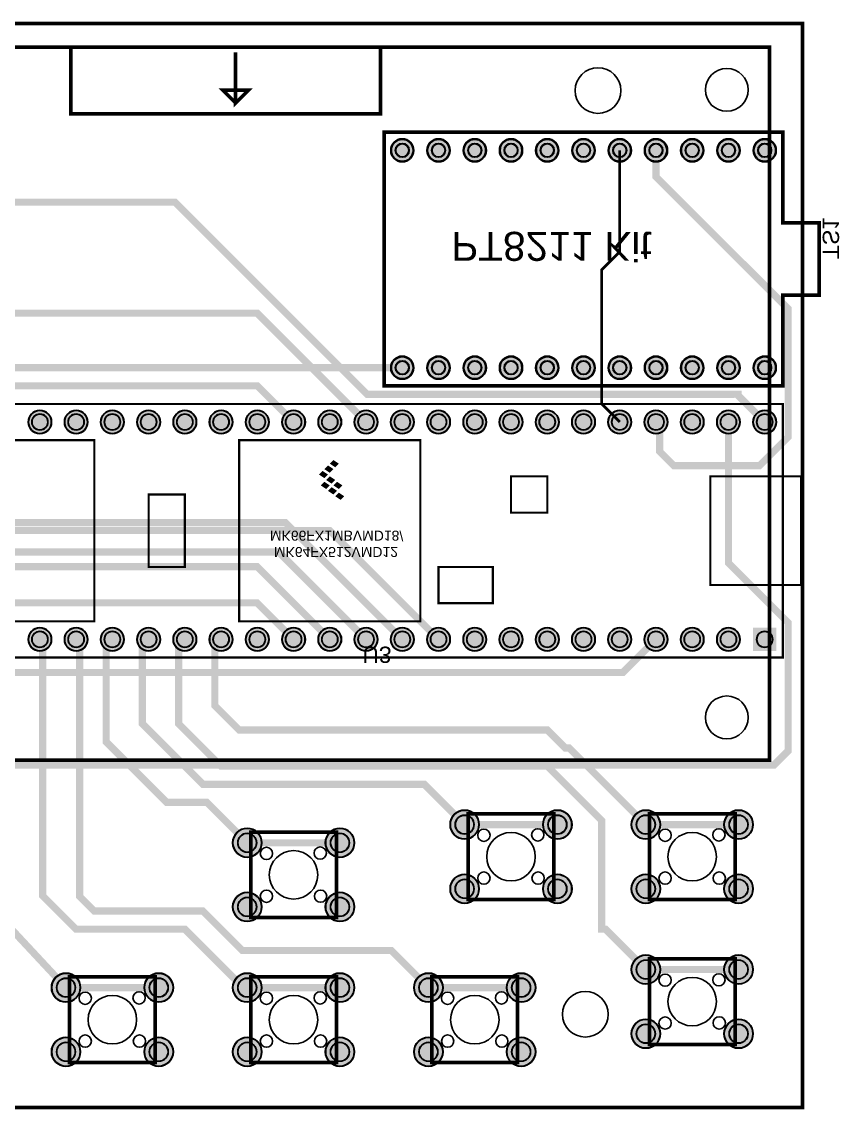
# Model space of a CAD drawing. Header units: millimetres. Extents: x -0.1 to 91.6, y -76.1 to 0.1.
# Drawn here: x 34.3 to 91.6, y -76.1 to 0.1 of the extents above; entities that cross this region are included whole.
import ezdxf

# ---------------------------------------------------------------- set-up
doc = ezdxf.new("R2010")
doc.units = ezdxf.units.MM
for name, color, linetype, true_color in [('BoardOutLine', 7, 'Continuous', 0xff00ff), ('BottomLayer', 7, 'Continuous', 0x0000ff), ('BottomSilkLayer', 7, 'Continuous', 0x66cc33), ('BottomSolderMaskLayer', 7, 'Continuous', 0xaa00ff), ('Multi-Layer', 7, 'Continuous', 0xc0c0c0), ('TopLayer', 7, 'Continuous', 0xff0000), ('TopSilkLayer', 7, 'Continuous', 0xffcc00), ('TopSolderMaskLayer', 7, 'Continuous', 0x800080)]:
    doc.layers.add(name, color=color, linetype=linetype, true_color=true_color)
doc.styles.get("Standard").update_dxf_attribs({"font": 'arial.ttf'})

msp = doc.modelspace()

# ---------------------------------------------------------------- hatches: boundary and pattern name
at = {"layer": 'BottomSilkLayer'}
for points in [[(55.753, -30.988), (55.499, -31.242), (55.88, -31.496), (56.134, -31.242)], [(56.134, -30.607), (55.88, -30.861), (56.261, -31.115), (56.515, -30.861)], [(55.372, -31.369), (55.118, -31.623), (55.499, -31.877), (55.753, -31.623)], [(55.88, -31.75), (55.626, -32.004), (56.007, -32.258), (56.261, -32.004)], [(55.499, -32.131), (55.245, -32.385), (55.626, -32.639), (55.88, -32.385)], [(56.007, -32.512), (55.753, -32.766), (56.134, -33.02), (56.388, -32.766)], [(56.388, -32.131), (56.134, -32.385), (56.515, -32.639), (56.769, -32.385)], [(56.515, -32.893), (56.261, -33.147), (56.642, -33.401), (56.896, -33.147)]]:
    msp.add_hatch(color=256, dxfattribs=at).paths.add_polyline_path(points)
at = {"layer": 'BottomSolderMaskLayer'}
for points in [[(60.147, -8.89, 1), (61.773, -8.89, 1)], [(62.687, -8.89, 1), (64.313, -8.89, 1)], [(65.227, -8.89, 1), (66.853, -8.89, 1)], [(67.767, -8.89, 1), (69.393, -8.89, 1)], [(70.307, -8.89, 1), (71.933, -8.89, 1)], [(72.847, -8.89, 1), (74.473, -8.89, 1)], [(75.387, -8.89, 1), (77.013, -8.89, 1)], [(77.927, -8.89, 1), (79.553, -8.89, 1)], [(80.467, -8.89, 1), (82.093, -8.89, 1)], [(83.007, -8.89, 1), (84.633, -8.89, 1)], [(85.547, -8.89, 1), (87.173, -8.89, 1)], [(60.147, -24.13, 1), (61.773, -24.13, 1)], [(62.687, -24.13, 1), (64.313, -24.13, 1)], [(65.227, -24.13, 1), (66.853, -24.13, 1)], [(67.767, -24.13, 1), (69.393, -24.13, 1)], [(70.307, -24.13, 1), (71.933, -24.13, 1)], [(72.847, -24.13, 1), (74.473, -24.13, 1)], [(75.387, -24.13, 1), (77.013, -24.13, 1)], [(77.927, -24.13, 1), (79.553, -24.13, 1)], [(80.467, -24.13, 1), (82.093, -24.13, 1)], [(83.007, -24.13, 1), (84.633, -24.13, 1)], [(85.547, -24.13, 1), (87.173, -24.13, 1)], [(34.735, -27.94, 1), (36.385, -27.94, 1)], [(37.275, -27.94, 1), (38.925, -27.94, 1)], [(39.815, -27.94, 1), (41.465, -27.94, 1)], [(42.355, -27.94, 1), (44.005, -27.94, 1)], [(44.895, -27.94, 1), (46.545, -27.94, 1)], [(47.435, -27.94, 1), (49.085, -27.94, 1)], [(49.975, -27.94, 1), (51.625, -27.94, 1)], [(52.515, -27.94, 1), (54.165, -27.94, 1)], [(55.055, -27.94, 1), (56.705, -27.94, 1)], [(57.594, -27.94, 1), (59.245, -27.94, 1)], [(60.134, -27.94, 1), (61.785, -27.94, 1)], [(62.674, -27.94, 1), (64.325, -27.94, 1)], [(65.215, -27.94, 1), (66.865, -27.94, 1)], [(67.755, -27.94, 1), (69.405, -27.94, 1)], [(70.295, -27.94, 1), (71.945, -27.94, 1)], [(72.835, -27.94, 1), (74.485, -27.94, 1)], [(75.375, -27.94, 1), (77.025, -27.94, 1)], [(77.915, -27.94, 1), (79.565, -27.94, 1)], [(80.455, -27.94, 1), (82.105, -27.94, 1)], [(82.995, -27.94, 1), (84.645, -27.94, 1)], [(85.535, -27.94, 1), (87.185, -27.94, 1)], [(34.735, -43.18, 1), (36.385, -43.18, 1)], [(37.275, -43.18, 1), (38.925, -43.18, 1)], [(39.815, -43.18, 1), (41.465, -43.18, 1)], [(42.355, -43.18, 1), (44.005, -43.18, 1)], [(44.895, -43.18, 1), (46.545, -43.18, 1)], [(47.435, -43.18, 1), (49.085, -43.18, 1)], [(49.975, -43.18, 1), (51.625, -43.18, 1)], [(52.515, -43.18, 1), (54.165, -43.18, 1)], [(55.055, -43.18, 1), (56.705, -43.18, 1)], [(57.594, -43.18, 1), (59.245, -43.18, 1)], [(60.134, -43.18, 1), (61.785, -43.18, 1)], [(62.674, -43.18, 1), (64.325, -43.18, 1)], [(65.215, -43.18, 1), (66.865, -43.18, 1)], [(67.755, -43.18, 1), (69.405, -43.18, 1)], [(70.295, -43.18, 1), (71.945, -43.18, 1)], [(72.835, -43.18, 1), (74.485, -43.18, 1)], [(75.375, -43.18, 1), (77.025, -43.18, 1)], [(77.915, -43.18, 1), (79.565, -43.18, 1)], [(80.455, -43.18, 1), (82.105, -43.18, 1)], [(82.995, -43.18, 1), (84.645, -43.18, 1)], [(87.185, -42.355), (85.535, -42.355), (85.535, -44.005), (87.185, -44.005)], [(64.305, -56.17, 1), (66.356, -56.17, 1)], [(70.805, -56.17, 1), (72.855, -56.17, 1)], [(77.005, -56.17, 1), (79.055, -56.17, 1)], [(83.504, -56.17, 1), (85.555, -56.17, 1)], [(49.065, -57.44, 1), (51.116, -57.44, 1)], [(55.565, -57.44, 1), (57.615, -57.44, 1)], [(64.305, -60.67, 1), (66.356, -60.67, 1)], [(70.805, -60.67, 1), (72.855, -60.67, 1)], [(77.005, -60.67, 1), (79.055, -60.67, 1)], [(83.504, -60.67, 1), (85.555, -60.67, 1)], [(49.065, -61.94, 1), (51.116, -61.94, 1)], [(55.565, -61.94, 1), (57.615, -61.94, 1)], [(77.005, -66.33, 1), (79.055, -66.33, 1)], [(83.504, -66.33, 1), (85.555, -66.33, 1)], [(36.365, -67.6, 1), (38.416, -67.6, 1)], [(42.865, -67.6, 1), (44.915, -67.6, 1)], [(49.065, -67.6, 1), (51.116, -67.6, 1)], [(55.565, -67.6, 1), (57.615, -67.6, 1)], [(61.765, -67.6, 1), (63.816, -67.6, 1)], [(68.265, -67.6, 1), (70.315, -67.6, 1)], [(77.005, -70.83, 1), (79.055, -70.83, 1)], [(83.504, -70.83, 1), (85.555, -70.83, 1)], [(36.365, -72.1, 1), (38.416, -72.1, 1)], [(42.865, -72.1, 1), (44.915, -72.1, 1)], [(49.065, -72.1, 1), (51.116, -72.1, 1)], [(55.565, -72.1, 1), (57.615, -72.1, 1)], [(61.765, -72.1, 1), (63.816, -72.1, 1)], [(68.265, -72.1, 1), (70.315, -72.1, 1)]]:
    msp.add_hatch(color=256, dxfattribs=at).paths.add_polyline_path(points)
at = {"layer": 'Multi-Layer'}
for points in [[(60.198, -8.89, 1), (61.722, -8.89, 1)], [(62.738, -8.89, 1), (64.262, -8.89, 1)], [(65.278, -8.89, 1), (66.802, -8.89, 1)], [(67.818, -8.89, 1), (69.342, -8.89, 1)], [(70.358, -8.89, 1), (71.882, -8.89, 1)], [(72.898, -8.89, 1), (74.422, -8.89, 1)], [(75.438, -8.89, 1), (76.962, -8.89, 1)], [(77.978, -8.89, 1), (79.502, -8.89, 1)], [(80.518, -8.89, 1), (82.042, -8.89, 1)], [(83.058, -8.89, 1), (84.582, -8.89, 1)], [(85.598, -8.89, 1), (87.122, -8.89, 1)], [(60.198, -24.13, 1), (61.722, -24.13, 1)], [(62.738, -24.13, 1), (64.262, -24.13, 1)], [(65.278, -24.13, 1), (66.802, -24.13, 1)], [(67.818, -24.13, 1), (69.342, -24.13, 1)], [(70.358, -24.13, 1), (71.882, -24.13, 1)], [(72.898, -24.13, 1), (74.422, -24.13, 1)], [(75.438, -24.13, 1), (76.962, -24.13, 1)], [(77.978, -24.13, 1), (79.502, -24.13, 1)], [(80.518, -24.13, 1), (82.042, -24.13, 1)], [(83.058, -24.13, 1), (84.582, -24.13, 1)], [(85.598, -24.13, 1), (87.122, -24.13, 1)], [(34.76, -27.94, 1), (36.36, -27.94, 1)], [(37.3, -27.94, 1), (38.9, -27.94, 1)], [(39.84, -27.94, 1), (41.44, -27.94, 1)], [(42.38, -27.94, 1), (43.98, -27.94, 1)], [(44.92, -27.94, 1), (46.52, -27.94, 1)], [(47.46, -27.94, 1), (49.06, -27.94, 1)], [(50, -27.94, 1), (51.6, -27.94, 1)], [(52.54, -27.94, 1), (54.14, -27.94, 1)], [(55.08, -27.94, 1), (56.68, -27.94, 1)], [(57.62, -27.94, 1), (59.22, -27.94, 1)], [(60.16, -27.94, 1), (61.76, -27.94, 1)], [(62.7, -27.94, 1), (64.3, -27.94, 1)], [(65.24, -27.94, 1), (66.84, -27.94, 1)], [(67.78, -27.94, 1), (69.38, -27.94, 1)], [(70.32, -27.94, 1), (71.92, -27.94, 1)], [(72.86, -27.94, 1), (74.46, -27.94, 1)], [(75.4, -27.94, 1), (77, -27.94, 1)], [(77.94, -27.94, 1), (79.54, -27.94, 1)], [(80.48, -27.94, 1), (82.08, -27.94, 1)], [(83.02, -27.94, 1), (84.62, -27.94, 1)], [(85.56, -27.94, 1), (87.16, -27.94, 1)], [(34.76, -43.18, 1), (36.36, -43.18, 1)], [(37.3, -43.18, 1), (38.9, -43.18, 1)], [(39.84, -43.18, 1), (41.44, -43.18, 1)], [(42.38, -43.18, 1), (43.98, -43.18, 1)], [(44.92, -43.18, 1), (46.52, -43.18, 1)], [(47.46, -43.18, 1), (49.06, -43.18, 1)], [(50, -43.18, 1), (51.6, -43.18, 1)], [(52.54, -43.18, 1), (54.14, -43.18, 1)], [(55.08, -43.18, 1), (56.68, -43.18, 1)], [(57.62, -43.18, 1), (59.22, -43.18, 1)], [(60.16, -43.18, 1), (61.76, -43.18, 1)], [(62.7, -43.18, 1), (64.3, -43.18, 1)], [(65.24, -43.18, 1), (66.84, -43.18, 1)], [(67.78, -43.18, 1), (69.38, -43.18, 1)], [(70.32, -43.18, 1), (71.92, -43.18, 1)], [(72.86, -43.18, 1), (74.46, -43.18, 1)], [(75.4, -43.18, 1), (77, -43.18, 1)], [(77.94, -43.18, 1), (79.54, -43.18, 1)], [(80.48, -43.18, 1), (82.08, -43.18, 1)], [(83.02, -43.18, 1), (84.62, -43.18, 1)], [(87.16, -42.38), (85.56, -42.38), (85.56, -43.98), (87.16, -43.98)], [(64.33, -56.17, 1), (66.33, -56.17, 1)], [(70.83, -56.17, 1), (72.83, -56.17, 1)], [(77.03, -56.17, 1), (79.03, -56.17, 1)], [(83.53, -56.17, 1), (85.53, -56.17, 1)], [(49.09, -57.44, 1), (51.09, -57.44, 1)], [(55.59, -57.44, 1), (57.59, -57.44, 1)], [(64.33, -60.67, 1), (66.33, -60.67, 1)], [(70.83, -60.67, 1), (72.83, -60.67, 1)], [(77.03, -60.67, 1), (79.03, -60.67, 1)], [(83.53, -60.67, 1), (85.53, -60.67, 1)], [(49.09, -61.94, 1), (51.09, -61.94, 1)], [(55.59, -61.94, 1), (57.59, -61.94, 1)], [(77.03, -66.33, 1), (79.03, -66.33, 1)], [(83.53, -66.33, 1), (85.53, -66.33, 1)], [(36.39, -67.6, 1), (38.39, -67.6, 1)], [(42.89, -67.6, 1), (44.89, -67.6, 1)], [(49.09, -67.6, 1), (51.09, -67.6, 1)], [(55.59, -67.6, 1), (57.59, -67.6, 1)], [(61.79, -67.6, 1), (63.79, -67.6, 1)], [(68.29, -67.6, 1), (70.29, -67.6, 1)], [(77.03, -70.83, 1), (79.03, -70.83, 1)], [(83.53, -70.83, 1), (85.53, -70.83, 1)], [(36.39, -72.1, 1), (38.39, -72.1, 1)], [(42.89, -72.1, 1), (44.89, -72.1, 1)], [(49.09, -72.1, 1), (51.09, -72.1, 1)], [(55.59, -72.1, 1), (57.59, -72.1, 1)], [(61.79, -72.1, 1), (63.79, -72.1, 1)], [(68.29, -72.1, 1), (70.29, -72.1, 1)]]:
    msp.add_hatch(color=256, dxfattribs=at).paths.add_polyline_path(points)
at = {"layer": 'TopSolderMaskLayer'}
for points in [[(60.147, -8.89, 1), (61.773, -8.89, 1)], [(62.687, -8.89, 1), (64.313, -8.89, 1)], [(65.227, -8.89, 1), (66.853, -8.89, 1)], [(67.767, -8.89, 1), (69.393, -8.89, 1)], [(70.307, -8.89, 1), (71.933, -8.89, 1)], [(72.847, -8.89, 1), (74.473, -8.89, 1)], [(75.387, -8.89, 1), (77.013, -8.89, 1)], [(77.927, -8.89, 1), (79.553, -8.89, 1)], [(80.467, -8.89, 1), (82.093, -8.89, 1)], [(83.007, -8.89, 1), (84.633, -8.89, 1)], [(85.547, -8.89, 1), (87.173, -8.89, 1)], [(60.147, -24.13, 1), (61.773, -24.13, 1)], [(62.687, -24.13, 1), (64.313, -24.13, 1)], [(65.227, -24.13, 1), (66.853, -24.13, 1)], [(67.767, -24.13, 1), (69.393, -24.13, 1)], [(70.307, -24.13, 1), (71.933, -24.13, 1)], [(72.847, -24.13, 1), (74.473, -24.13, 1)], [(75.387, -24.13, 1), (77.013, -24.13, 1)], [(77.927, -24.13, 1), (79.553, -24.13, 1)], [(80.467, -24.13, 1), (82.093, -24.13, 1)], [(83.007, -24.13, 1), (84.633, -24.13, 1)], [(85.547, -24.13, 1), (87.173, -24.13, 1)], [(34.735, -27.94, 1), (36.385, -27.94, 1)], [(37.275, -27.94, 1), (38.925, -27.94, 1)], [(39.815, -27.94, 1), (41.465, -27.94, 1)], [(42.355, -27.94, 1), (44.005, -27.94, 1)], [(44.895, -27.94, 1), (46.545, -27.94, 1)], [(47.435, -27.94, 1), (49.085, -27.94, 1)], [(49.975, -27.94, 1), (51.625, -27.94, 1)], [(52.515, -27.94, 1), (54.165, -27.94, 1)], [(55.055, -27.94, 1), (56.705, -27.94, 1)], [(57.594, -27.94, 1), (59.245, -27.94, 1)], [(60.134, -27.94, 1), (61.785, -27.94, 1)], [(62.674, -27.94, 1), (64.325, -27.94, 1)], [(65.215, -27.94, 1), (66.865, -27.94, 1)], [(67.755, -27.94, 1), (69.405, -27.94, 1)], [(70.295, -27.94, 1), (71.945, -27.94, 1)], [(72.835, -27.94, 1), (74.485, -27.94, 1)], [(75.375, -27.94, 1), (77.025, -27.94, 1)], [(77.915, -27.94, 1), (79.565, -27.94, 1)], [(80.455, -27.94, 1), (82.105, -27.94, 1)], [(82.995, -27.94, 1), (84.645, -27.94, 1)], [(85.535, -27.94, 1), (87.185, -27.94, 1)], [(34.735, -43.18, 1), (36.385, -43.18, 1)], [(37.275, -43.18, 1), (38.925, -43.18, 1)], [(39.815, -43.18, 1), (41.465, -43.18, 1)], [(42.355, -43.18, 1), (44.005, -43.18, 1)], [(44.895, -43.18, 1), (46.545, -43.18, 1)], [(47.435, -43.18, 1), (49.085, -43.18, 1)], [(49.975, -43.18, 1), (51.625, -43.18, 1)], [(52.515, -43.18, 1), (54.165, -43.18, 1)], [(55.055, -43.18, 1), (56.705, -43.18, 1)], [(57.594, -43.18, 1), (59.245, -43.18, 1)], [(60.134, -43.18, 1), (61.785, -43.18, 1)], [(62.674, -43.18, 1), (64.325, -43.18, 1)], [(65.215, -43.18, 1), (66.865, -43.18, 1)], [(67.755, -43.18, 1), (69.405, -43.18, 1)], [(70.295, -43.18, 1), (71.945, -43.18, 1)], [(72.835, -43.18, 1), (74.485, -43.18, 1)], [(75.375, -43.18, 1), (77.025, -43.18, 1)], [(77.915, -43.18, 1), (79.565, -43.18, 1)], [(80.455, -43.18, 1), (82.105, -43.18, 1)], [(82.995, -43.18, 1), (84.645, -43.18, 1)], [(87.185, -42.355), (85.535, -42.355), (85.535, -44.005), (87.185, -44.005)], [(64.305, -56.17, 1), (66.356, -56.17, 1)], [(70.805, -56.17, 1), (72.855, -56.17, 1)], [(77.005, -56.17, 1), (79.055, -56.17, 1)], [(83.504, -56.17, 1), (85.555, -56.17, 1)], [(49.065, -57.44, 1), (51.116, -57.44, 1)], [(55.565, -57.44, 1), (57.615, -57.44, 1)], [(64.305, -60.67, 1), (66.356, -60.67, 1)], [(70.805, -60.67, 1), (72.855, -60.67, 1)], [(77.005, -60.67, 1), (79.055, -60.67, 1)], [(83.504, -60.67, 1), (85.555, -60.67, 1)], [(49.065, -61.94, 1), (51.116, -61.94, 1)], [(55.565, -61.94, 1), (57.615, -61.94, 1)], [(77.005, -66.33, 1), (79.055, -66.33, 1)], [(83.504, -66.33, 1), (85.555, -66.33, 1)], [(36.365, -67.6, 1), (38.416, -67.6, 1)], [(42.865, -67.6, 1), (44.915, -67.6, 1)], [(49.065, -67.6, 1), (51.116, -67.6, 1)], [(55.565, -67.6, 1), (57.615, -67.6, 1)], [(61.765, -67.6, 1), (63.816, -67.6, 1)], [(68.265, -67.6, 1), (70.315, -67.6, 1)], [(77.005, -70.83, 1), (79.055, -70.83, 1)], [(83.504, -70.83, 1), (85.555, -70.83, 1)], [(36.365, -72.1, 1), (38.416, -72.1, 1)], [(42.865, -72.1, 1), (44.915, -72.1, 1)], [(49.065, -72.1, 1), (51.116, -72.1, 1)], [(55.565, -72.1, 1), (57.615, -72.1, 1)], [(61.765, -72.1, 1), (63.816, -72.1, 1)], [(68.265, -72.1, 1), (70.315, -72.1, 1)]]:
    msp.add_hatch(color=256, dxfattribs=at).paths.add_polyline_path(points)

# ---------------------------------------------------------------- linework, layer by layer
at = {"layer": 'BoardOutLine', "const_width": 0.254}
msp.add_lwpolyline([(0, 0), (89, 0), (89, -76), (0, -76), (0, 0)], close=True, dxfattribs=at)
at = {"layer": 'BottomLayer'}
for points, const_width in [([(76.2, -8.89), (76.2, -16.002), (74.93, -17.272), (74.93, -26.67), (76.2, -27.94)], 0.2), ([(3.701, -15.22), (8.451, -19.97), (8.451, -31.199), (14.3, -37.051), (52.291, -37.051), (58.42, -43.18)], 0.5), ([(60.96, -24.13), (23.87, -24.13), (21, -27), (21, -33), (23, -35), (52.78, -35), (60.96, -43.18)], 0.5), ([(83.82, -27.94), (83.82, -37.821), (88.001, -41.999), (88.001, -51.001), (87, -51.999), (28.001, -51.999), (22.901, -57.099), (22.901, -57.46)], 0.5), ([(3.701, -43.16), (16.51, -43.16), (18.849, -45.499), (76.421, -45.499), (78.74, -43.18)], 0.5), ([(65.33, -56.17), (71.83, -56.17)], 0.5), ([(78.03, -56.17), (84.53, -56.17)], 0.5), ([(50.09, -57.44), (56.59, -57.44)], 0.5), ([(78.03, -66.33), (84.53, -66.33)], 0.5), ([(37.39, -67.6), (43.89, -67.6)], 0.5), ([(50.09, -67.6), (56.59, -67.6)], 0.5), ([(62.79, -67.6), (69.29, -67.6)], 0.5)]:
    msp.add_lwpolyline(points, dxfattribs=dict(at, const_width=const_width))
at = {"layer": 'BottomSilkLayer'}
for points, const_width in [([(87.63, -25.4), (59.69, -25.4), (59.69, -7.62), (87.63, -7.62), (87.63, -13.97), (90.17, -13.97), (90.17, -19.05), (87.63, -19.05), (87.63, -25.4)], 0.254), ([(26.67, -44.45), (26.67, -26.67), (87.63, -26.67), (87.63, -44.45), (26.67, -44.45)], 0.15), ([(62.23, -41.91), (49.53, -41.91), (49.53, -29.21), (62.23, -29.21), (62.23, -41.91)], 0.15), ([(71.12, -31.75), (71.12, -34.29), (68.58, -34.29), (68.58, -31.75), (71.12, -31.75)], 0.15), ([(82.55, -31.75), (82.55, -39.37), (87.63, -39.37), (88.9, -39.37), (88.9, -31.75), (87.63, -31.75), (82.55, -31.75)], 0.15), ([(43.18, -33.02), (43.18, -38.1), (45.72, -38.1), (45.72, -33.02), (43.18, -33.02)], 0.15), ([(63.5, -40.64), (67.31, -40.64), (67.31, -38.1), (63.5, -38.1), (63.5, -40.64)], 0.15)]:
    msp.add_lwpolyline(points, close=True, dxfattribs=dict(at, const_width=const_width))
at = {"layer": 'BottomSilkLayer', "const_width": 0.15}
msp.add_lwpolyline([(26.67, -30.48), (27.94, -30.48), (26.67, -29.21), (39.37, -29.21), (39.37, -41.91), (26.67, -41.91), (27.94, -40.64), (26.67, -40.64)], dxfattribs=at)
at = {"layer": 'BottomSolderMaskLayer'}
for points in [[(35.56, -27.373), (35.56, -27.373)], [(38.1, -27.373), (38.1, -27.373)], [(40.64, -27.373), (40.64, -27.373)], [(43.18, -27.373), (43.18, -27.373)], [(45.72, -27.373), (45.72, -27.373)], [(48.26, -27.373), (48.26, -27.373)], [(50.8, -27.373), (50.8, -27.373)], [(53.34, -27.373), (53.34, -27.373)], [(55.88, -27.373), (55.88, -27.373)], [(58.42, -27.373), (58.42, -27.373)], [(60.96, -27.373), (60.96, -27.373)], [(63.5, -27.373), (63.5, -27.373)], [(66.04, -27.373), (66.04, -27.373)], [(68.58, -27.373), (68.58, -27.373)], [(71.12, -27.373), (71.12, -27.373)], [(73.66, -27.373), (73.66, -27.373)], [(76.2, -27.373), (76.2, -27.373)], [(78.74, -27.373), (78.74, -27.373)], [(81.28, -27.373), (81.28, -27.373)], [(83.82, -27.373), (83.82, -27.373)], [(86.36, -27.373), (86.36, -27.373)], [(35.56, -28.507), (35.56, -28.507)], [(38.1, -28.507), (38.1, -28.507)], [(40.64, -28.507), (40.64, -28.507)], [(43.18, -28.507), (43.18, -28.507)], [(45.72, -28.507), (45.72, -28.507)], [(48.26, -28.507), (48.26, -28.507)], [(50.8, -28.507), (50.8, -28.507)], [(53.34, -28.507), (53.34, -28.507)], [(55.88, -28.507), (55.88, -28.507)], [(58.42, -28.507), (58.42, -28.507)], [(60.96, -28.507), (60.96, -28.507)], [(63.5, -28.507), (63.5, -28.507)], [(66.04, -28.507), (66.04, -28.507)], [(68.58, -28.507), (68.58, -28.507)], [(71.12, -28.507), (71.12, -28.507)], [(73.66, -28.507), (73.66, -28.507)], [(76.2, -28.507), (76.2, -28.507)], [(78.74, -28.507), (78.74, -28.507)], [(81.28, -28.507), (81.28, -28.507)], [(83.82, -28.507), (83.82, -28.507)], [(86.36, -28.507), (86.36, -28.507)], [(35.56, -42.613), (35.56, -42.613)], [(38.1, -42.613), (38.1, -42.613)], [(40.64, -42.613), (40.64, -42.613)], [(43.18, -42.613), (43.18, -42.613)], [(45.72, -42.613), (45.72, -42.613)], [(48.26, -42.613), (48.26, -42.613)], [(50.8, -42.613), (50.8, -42.613)], [(53.34, -42.613), (53.34, -42.613)], [(55.88, -42.613), (55.88, -42.613)], [(58.42, -42.613), (58.42, -42.613)], [(60.96, -42.613), (60.96, -42.613)], [(63.5, -42.613), (63.5, -42.613)], [(66.04, -42.613), (66.04, -42.613)], [(68.58, -42.613), (68.58, -42.613)], [(71.12, -42.613), (71.12, -42.613)], [(73.66, -42.613), (73.66, -42.613)], [(76.2, -42.613), (76.2, -42.613)], [(78.74, -42.613), (78.74, -42.613)], [(81.28, -42.613), (81.28, -42.613)], [(83.82, -42.613), (83.82, -42.613)], [(86.36, -42.613), (86.36, -42.613)], [(35.56, -43.747), (35.56, -43.747)], [(38.1, -43.747), (38.1, -43.747)], [(40.64, -43.747), (40.64, -43.747)], [(43.18, -43.747), (43.18, -43.747)], [(45.72, -43.747), (45.72, -43.747)], [(48.26, -43.747), (48.26, -43.747)], [(50.8, -43.747), (50.8, -43.747)], [(53.34, -43.747), (53.34, -43.747)], [(55.88, -43.747), (55.88, -43.747)], [(58.42, -43.747), (58.42, -43.747)], [(60.96, -43.747), (60.96, -43.747)], [(63.5, -43.747), (63.5, -43.747)], [(66.04, -43.747), (66.04, -43.747)], [(68.58, -43.747), (68.58, -43.747)], [(71.12, -43.747), (71.12, -43.747)], [(73.66, -43.747), (73.66, -43.747)], [(76.2, -43.747), (76.2, -43.747)], [(78.74, -43.747), (78.74, -43.747)], [(81.28, -43.747), (81.28, -43.747)], [(83.82, -43.747), (83.82, -43.747)], [(86.36, -43.747), (86.36, -43.747)]]:
    msp.add_lwpolyline(points, close=True, dxfattribs=at)
for centre, radius in [((60.96, -8.89), 0.813), ((63.5, -8.89), 0.813), ((66.04, -8.89), 0.813), ((68.58, -8.89), 0.813), ((71.12, -8.89), 0.813), ((73.66, -8.89), 0.813), ((76.2, -8.89), 0.813), ((78.74, -8.89), 0.813), ((81.28, -8.89), 0.813), ((83.82, -8.89), 0.813), ((86.36, -8.89), 0.813), ((60.96, -8.89), 0.488), ((63.5, -8.89), 0.488), ((66.04, -8.89), 0.488), ((68.58, -8.89), 0.488), ((71.12, -8.89), 0.488), ((73.66, -8.89), 0.488), ((76.2, -8.89), 0.488), ((78.74, -8.89), 0.488), ((81.28, -8.89), 0.488), ((83.82, -8.89), 0.488), ((86.36, -8.89), 0.488), ((60.96, -24.13), 0.813), ((63.5, -24.13), 0.813), ((66.04, -24.13), 0.813), ((68.58, -24.13), 0.813), ((71.12, -24.13), 0.813), ((73.66, -24.13), 0.813), ((76.2, -24.13), 0.813), ((78.74, -24.13), 0.813), ((81.28, -24.13), 0.813), ((83.82, -24.13), 0.813), ((86.36, -24.13), 0.813), ((60.96, -24.13), 0.488), ((63.5, -24.13), 0.488), ((66.04, -24.13), 0.488), ((68.58, -24.13), 0.488), ((71.12, -24.13), 0.488), ((73.66, -24.13), 0.488), ((76.2, -24.13), 0.488), ((78.74, -24.13), 0.488), ((81.28, -24.13), 0.488), ((83.82, -24.13), 0.488), ((86.36, -24.13), 0.488), ((35.56, -27.94), 0.825), ((38.1, -27.94), 0.825), ((40.64, -27.94), 0.825), ((43.18, -27.94), 0.825), ((45.72, -27.94), 0.825), ((48.26, -27.94), 0.825), ((50.8, -27.94), 0.825), ((53.34, -27.94), 0.825), ((55.88, -27.94), 0.825), ((58.42, -27.94), 0.825), ((60.96, -27.94), 0.825), ((63.5, -27.94), 0.825), ((66.04, -27.94), 0.825), ((68.58, -27.94), 0.825), ((71.12, -27.94), 0.825), ((73.66, -27.94), 0.825), ((76.2, -27.94), 0.825), ((78.74, -27.94), 0.825), ((81.28, -27.94), 0.825), ((83.82, -27.94), 0.825), ((86.36, -27.94), 0.825), ((35.56, -43.18), 0.825), ((38.1, -43.18), 0.825), ((40.64, -43.18), 0.825), ((43.18, -43.18), 0.825), ((45.72, -43.18), 0.825), ((48.26, -43.18), 0.825), ((50.8, -43.18), 0.825), ((53.34, -43.18), 0.825), ((55.88, -43.18), 0.825), ((58.42, -43.18), 0.825), ((60.96, -43.18), 0.825), ((63.5, -43.18), 0.825), ((66.04, -43.18), 0.825), ((68.58, -43.18), 0.825), ((71.12, -43.18), 0.825), ((73.66, -43.18), 0.825), ((76.2, -43.18), 0.825), ((78.74, -43.18), 0.825), ((81.28, -43.18), 0.825), ((83.82, -43.18), 0.825), ((65.33, -56.17), 1.025), ((65.33, -56.17), 0.667), ((71.83, -56.17), 1.025), ((71.83, -56.17), 0.667), ((78.03, -56.17), 1.025), ((78.03, -56.17), 0.667), ((84.53, -56.17), 1.025), ((84.53, -56.17), 0.667), ((50.09, -57.44), 1.025), ((56.59, -57.44), 1.025), ((50.09, -57.44), 0.667), ((56.59, -57.44), 0.667), ((65.33, -60.67), 1.025), ((65.33, -60.67), 0.667), ((71.83, -60.67), 1.025), ((71.83, -60.67), 0.667), ((78.03, -60.67), 1.025), ((78.03, -60.67), 0.667), ((84.53, -60.67), 1.025), ((84.53, -60.67), 0.667), ((50.09, -61.94), 1.025), ((56.59, -61.94), 1.025), ((50.09, -61.94), 0.667), ((56.59, -61.94), 0.667), ((78.03, -66.33), 1.025), ((84.53, -66.33), 1.025), ((78.03, -66.33), 0.667), ((84.53, -66.33), 0.667), ((37.39, -67.6), 1.025), ((37.39, -67.6), 0.667), ((43.89, -67.6), 1.025), ((43.89, -67.6), 0.667), ((50.09, -67.6), 1.025), ((50.09, -67.6), 0.667), ((56.59, -67.6), 1.025), ((56.59, -67.6), 0.667), ((62.79, -67.6), 1.025), ((62.79, -67.6), 0.667), ((69.29, -67.6), 1.025), ((69.29, -67.6), 0.667), ((78.03, -70.83), 1.025), ((84.53, -70.83), 1.025), ((78.03, -70.83), 0.667), ((84.53, -70.83), 0.667), ((37.39, -72.1), 1.025), ((37.39, -72.1), 0.667), ((43.89, -72.1), 1.025), ((43.89, -72.1), 0.667), ((50.09, -72.1), 1.025), ((50.09, -72.1), 0.667), ((56.59, -72.1), 1.025), ((56.59, -72.1), 0.667), ((62.79, -72.1), 1.025), ((62.79, -72.1), 0.667), ((69.29, -72.1), 1.025), ((69.29, -72.1), 0.667)]:
    msp.add_circle(centre, radius, dxfattribs=at)
for centre, start, end in [((35.56, -27.94), 90, 270), ((35.56, -27.94), 270, 90), ((38.1, -27.94), 90, 270), ((38.1, -27.94), 270, 90), ((40.64, -27.94), 90, 270), ((40.64, -27.94), 270, 90), ((43.18, -27.94), 90, 270), ((43.18, -27.94), 270, 90), ((45.72, -27.94), 90, 270), ((45.72, -27.94), 270, 90), ((48.26, -27.94), 90, 270), ((48.26, -27.94), 270, 90), ((50.8, -27.94), 90, 270), ((50.8, -27.94), 270, 90), ((53.34, -27.94), 90, 270), ((53.34, -27.94), 270, 90), ((55.88, -27.94), 90, 270), ((55.88, -27.94), 270, 90), ((58.42, -27.94), 90, 270), ((58.42, -27.94), 270, 90), ((60.96, -27.94), 90, 270), ((60.96, -27.94), 270, 90), ((63.5, -27.94), 90, 270), ((63.5, -27.94), 270, 90), ((66.04, -27.94), 90, 270), ((66.04, -27.94), 270, 90), ((68.58, -27.94), 90, 270), ((68.58, -27.94), 270, 90), ((71.12, -27.94), 90, 270), ((71.12, -27.94), 270, 90), ((73.66, -27.94), 90, 270), ((73.66, -27.94), 270, 90), ((76.2, -27.94), 90, 270), ((76.2, -27.94), 270, 90), ((78.74, -27.94), 90, 270), ((78.74, -27.94), 270, 90), ((81.28, -27.94), 90, 270), ((81.28, -27.94), 270, 90), ((83.82, -27.94), 90, 270), ((83.82, -27.94), 270, 90), ((86.36, -27.94), 90, 270), ((86.36, -27.94), 270, 90), ((35.56, -43.18), 90, 270), ((35.56, -43.18), 270, 90), ((38.1, -43.18), 90, 270), ((38.1, -43.18), 270, 90), ((40.64, -43.18), 90, 270), ((40.64, -43.18), 270, 90), ((43.18, -43.18), 90, 270), ((43.18, -43.18), 270, 90), ((45.72, -43.18), 90, 270), ((45.72, -43.18), 270, 90), ((48.26, -43.18), 90, 270), ((48.26, -43.18), 270, 90), ((50.8, -43.18), 90, 270), ((50.8, -43.18), 270, 90), ((53.34, -43.18), 90, 270), ((53.34, -43.18), 270, 90), ((55.88, -43.18), 90, 270), ((55.88, -43.18), 270, 90), ((58.42, -43.18), 90, 270), ((58.42, -43.18), 270, 90), ((60.96, -43.18), 90, 270), ((60.96, -43.18), 270, 90), ((63.5, -43.18), 90, 270), ((63.5, -43.18), 270, 90), ((66.04, -43.18), 90, 270), ((66.04, -43.18), 270, 90), ((68.58, -43.18), 90, 270), ((68.58, -43.18), 270, 90), ((71.12, -43.18), 90, 270), ((71.12, -43.18), 270, 90), ((73.66, -43.18), 90, 270), ((73.66, -43.18), 270, 90), ((76.2, -43.18), 90, 270), ((76.2, -43.18), 270, 90), ((78.74, -43.18), 90, 270), ((78.74, -43.18), 270, 90), ((81.28, -43.18), 90, 270), ((81.28, -43.18), 270, 90), ((83.82, -43.18), 90, 270), ((83.82, -43.18), 270, 90), ((86.36, -43.18), 90, 270), ((86.36, -43.18), 270, 90)]:
    msp.add_arc(centre, 0.567, start, end, dxfattribs=at)
at = {"layer": 'Multi-Layer'}
for points in [[(35.56, -27.39), (35.56, -27.39)], [(38.1, -27.39), (38.1, -27.39)], [(40.64, -27.39), (40.64, -27.39)], [(43.18, -27.39), (43.18, -27.39)], [(45.72, -27.39), (45.72, -27.39)], [(48.26, -27.39), (48.26, -27.39)], [(50.8, -27.39), (50.8, -27.39)], [(53.34, -27.39), (53.34, -27.39)], [(55.88, -27.39), (55.88, -27.39)], [(58.42, -27.39), (58.42, -27.39)], [(60.96, -27.39), (60.96, -27.39)], [(63.5, -27.39), (63.5, -27.39)], [(66.04, -27.39), (66.04, -27.39)], [(68.58, -27.39), (68.58, -27.39)], [(71.12, -27.39), (71.12, -27.39)], [(73.66, -27.39), (73.66, -27.39)], [(76.2, -27.39), (76.2, -27.39)], [(78.74, -27.39), (78.74, -27.39)], [(81.28, -27.39), (81.28, -27.39)], [(83.82, -27.39), (83.82, -27.39)], [(86.36, -27.39), (86.36, -27.39)], [(35.56, -28.49), (35.56, -28.49)], [(38.1, -28.49), (38.1, -28.49)], [(40.64, -28.49), (40.64, -28.49)], [(43.18, -28.49), (43.18, -28.49)], [(45.72, -28.49), (45.72, -28.49)], [(48.26, -28.49), (48.26, -28.49)], [(50.8, -28.49), (50.8, -28.49)], [(53.34, -28.49), (53.34, -28.49)], [(55.88, -28.49), (55.88, -28.49)], [(58.42, -28.49), (58.42, -28.49)], [(60.96, -28.49), (60.96, -28.49)], [(63.5, -28.49), (63.5, -28.49)], [(66.04, -28.49), (66.04, -28.49)], [(68.58, -28.49), (68.58, -28.49)], [(71.12, -28.49), (71.12, -28.49)], [(73.66, -28.49), (73.66, -28.49)], [(76.2, -28.49), (76.2, -28.49)], [(78.74, -28.49), (78.74, -28.49)], [(81.28, -28.49), (81.28, -28.49)], [(83.82, -28.49), (83.82, -28.49)], [(86.36, -28.49), (86.36, -28.49)], [(35.56, -42.63), (35.56, -42.63)], [(38.1, -42.63), (38.1, -42.63)], [(40.64, -42.63), (40.64, -42.63)], [(43.18, -42.63), (43.18, -42.63)], [(45.72, -42.63), (45.72, -42.63)], [(48.26, -42.63), (48.26, -42.63)], [(50.8, -42.63), (50.8, -42.63)], [(53.34, -42.63), (53.34, -42.63)], [(55.88, -42.63), (55.88, -42.63)], [(58.42, -42.63), (58.42, -42.63)], [(60.96, -42.63), (60.96, -42.63)], [(63.5, -42.63), (63.5, -42.63)], [(66.04, -42.63), (66.04, -42.63)], [(68.58, -42.63), (68.58, -42.63)], [(71.12, -42.63), (71.12, -42.63)], [(73.66, -42.63), (73.66, -42.63)], [(76.2, -42.63), (76.2, -42.63)], [(78.74, -42.63), (78.74, -42.63)], [(81.28, -42.63), (81.28, -42.63)], [(83.82, -42.63), (83.82, -42.63)], [(86.36, -42.63), (86.36, -42.63)], [(35.56, -43.73), (35.56, -43.73)], [(38.1, -43.73), (38.1, -43.73)], [(40.64, -43.73), (40.64, -43.73)], [(43.18, -43.73), (43.18, -43.73)], [(45.72, -43.73), (45.72, -43.73)], [(48.26, -43.73), (48.26, -43.73)], [(50.8, -43.73), (50.8, -43.73)], [(53.34, -43.73), (53.34, -43.73)], [(55.88, -43.73), (55.88, -43.73)], [(58.42, -43.73), (58.42, -43.73)], [(60.96, -43.73), (60.96, -43.73)], [(63.5, -43.73), (63.5, -43.73)], [(66.04, -43.73), (66.04, -43.73)], [(68.58, -43.73), (68.58, -43.73)], [(71.12, -43.73), (71.12, -43.73)], [(73.66, -43.73), (73.66, -43.73)], [(76.2, -43.73), (76.2, -43.73)], [(78.74, -43.73), (78.74, -43.73)], [(81.28, -43.73), (81.28, -43.73)], [(83.82, -43.73), (83.82, -43.73)], [(86.36, -43.73), (86.36, -43.73)]]:
    msp.add_lwpolyline(points, close=True, dxfattribs=at)
for centre, radius in [((74.676, -4.699), 1.6), ((83.7, -4.65), 1.5), ((60.96, -8.89), 0.762), ((63.5, -8.89), 0.762), ((66.04, -8.89), 0.762), ((68.58, -8.89), 0.762), ((71.12, -8.89), 0.762), ((73.66, -8.89), 0.762), ((76.2, -8.89), 0.762), ((78.74, -8.89), 0.762), ((81.28, -8.89), 0.762), ((83.82, -8.89), 0.762), ((86.36, -8.89), 0.762), ((60.96, -8.89), 0.457), ((63.5, -8.89), 0.457), ((66.04, -8.89), 0.457), ((68.58, -8.89), 0.457), ((71.12, -8.89), 0.457), ((73.66, -8.89), 0.457), ((76.2, -8.89), 0.457), ((78.74, -8.89), 0.457), ((81.28, -8.89), 0.457), ((83.82, -8.89), 0.457), ((86.36, -8.89), 0.457), ((60.96, -24.13), 0.762), ((63.5, -24.13), 0.762), ((66.04, -24.13), 0.762), ((68.58, -24.13), 0.762), ((71.12, -24.13), 0.762), ((73.66, -24.13), 0.762), ((76.2, -24.13), 0.762), ((78.74, -24.13), 0.762), ((81.28, -24.13), 0.762), ((83.82, -24.13), 0.762), ((86.36, -24.13), 0.762), ((60.96, -24.13), 0.457), ((63.5, -24.13), 0.457), ((66.04, -24.13), 0.457), ((68.58, -24.13), 0.457), ((71.12, -24.13), 0.457), ((73.66, -24.13), 0.457), ((76.2, -24.13), 0.457), ((78.74, -24.13), 0.457), ((81.28, -24.13), 0.457), ((83.82, -24.13), 0.457), ((86.36, -24.13), 0.457), ((35.56, -27.94), 0.8), ((38.1, -27.94), 0.8), ((40.64, -27.94), 0.8), ((43.18, -27.94), 0.8), ((45.72, -27.94), 0.8), ((48.26, -27.94), 0.8), ((50.8, -27.94), 0.8), ((53.34, -27.94), 0.8), ((55.88, -27.94), 0.8), ((58.42, -27.94), 0.8), ((60.96, -27.94), 0.8), ((63.5, -27.94), 0.8), ((66.04, -27.94), 0.8), ((68.58, -27.94), 0.8), ((71.12, -27.94), 0.8), ((73.66, -27.94), 0.8), ((76.2, -27.94), 0.8), ((78.74, -27.94), 0.8), ((81.28, -27.94), 0.8), ((83.82, -27.94), 0.8), ((86.36, -27.94), 0.8), ((35.56, -43.18), 0.8), ((38.1, -43.18), 0.8), ((40.64, -43.18), 0.8), ((43.18, -43.18), 0.8), ((45.72, -43.18), 0.8), ((48.26, -43.18), 0.8), ((50.8, -43.18), 0.8), ((53.34, -43.18), 0.8), ((55.88, -43.18), 0.8), ((58.42, -43.18), 0.8), ((60.96, -43.18), 0.8), ((63.5, -43.18), 0.8), ((66.04, -43.18), 0.8), ((68.58, -43.18), 0.8), ((71.12, -43.18), 0.8), ((73.66, -43.18), 0.8), ((76.2, -43.18), 0.8), ((78.74, -43.18), 0.8), ((81.28, -43.18), 0.8), ((83.82, -43.18), 0.8), ((83.7, -48.65), 1.5), ((65.33, -56.17), 1), ((65.33, -56.17), 0.65), ((71.83, -56.17), 1), ((71.83, -56.17), 0.65), ((78.03, -56.17), 1), ((78.03, -56.17), 0.65), ((84.53, -56.17), 1), ((84.53, -56.17), 0.65), ((50.09, -57.44), 1), ((50.09, -57.44), 0.65), ((56.59, -57.44), 1), ((56.59, -57.44), 0.65), ((65.33, -60.67), 1), ((65.33, -60.67), 0.65), ((71.83, -60.67), 1), ((71.83, -60.67), 0.65), ((78.03, -60.67), 1), ((78.03, -60.67), 0.65), ((84.53, -60.67), 1), ((84.53, -60.67), 0.65), ((50.09, -61.94), 1), ((56.59, -61.94), 1), ((50.09, -61.94), 0.65), ((56.59, -61.94), 0.65), ((78.03, -66.33), 1), ((84.53, -66.33), 1), ((78.03, -66.33), 0.65), ((84.53, -66.33), 0.65), ((37.39, -67.6), 1), ((37.39, -67.6), 0.65), ((43.89, -67.6), 1), ((43.89, -67.6), 0.65), ((50.09, -67.6), 1), ((50.09, -67.6), 0.65), ((56.59, -67.6), 1), ((56.59, -67.6), 0.65), ((62.79, -67.6), 1), ((62.79, -67.6), 0.65), ((69.29, -67.6), 1), ((69.29, -67.6), 0.65), ((73.787, -69.469), 1.6), ((78.03, -70.83), 1), ((84.53, -70.83), 1), ((78.03, -70.83), 0.65), ((84.53, -70.83), 0.65), ((37.39, -72.1), 1), ((37.39, -72.1), 0.65), ((43.89, -72.1), 1), ((43.89, -72.1), 0.65), ((50.09, -72.1), 1), ((50.09, -72.1), 0.65), ((56.59, -72.1), 1), ((56.59, -72.1), 0.65), ((62.79, -72.1), 1), ((62.79, -72.1), 0.65), ((69.29, -72.1), 1), ((69.29, -72.1), 0.65)]:
    msp.add_circle(centre, radius, dxfattribs=at)
for centre, start, end in [((35.56, -27.94), 90, 270), ((35.56, -27.94), 270, 90), ((38.1, -27.94), 90, 270), ((38.1, -27.94), 270, 90), ((40.64, -27.94), 90, 270), ((40.64, -27.94), 270, 90), ((43.18, -27.94), 90, 270), ((43.18, -27.94), 270, 90), ((45.72, -27.94), 90, 270), ((45.72, -27.94), 270, 90), ((48.26, -27.94), 90, 270), ((48.26, -27.94), 270, 90), ((50.8, -27.94), 90, 270), ((50.8, -27.94), 270, 90), ((53.34, -27.94), 90, 270), ((53.34, -27.94), 270, 90), ((55.88, -27.94), 90, 270), ((55.88, -27.94), 270, 90), ((58.42, -27.94), 90, 270), ((58.42, -27.94), 270, 90), ((60.96, -27.94), 90, 270), ((60.96, -27.94), 270, 90), ((63.5, -27.94), 90, 270), ((63.5, -27.94), 270, 90), ((66.04, -27.94), 90, 270), ((66.04, -27.94), 270, 90), ((68.58, -27.94), 90, 270), ((68.58, -27.94), 270, 90), ((71.12, -27.94), 90, 270), ((71.12, -27.94), 270, 90), ((73.66, -27.94), 90, 270), ((73.66, -27.94), 270, 90), ((76.2, -27.94), 90, 270), ((76.2, -27.94), 270, 90), ((78.74, -27.94), 90, 270), ((78.74, -27.94), 270, 90), ((81.28, -27.94), 90, 270), ((81.28, -27.94), 270, 90), ((83.82, -27.94), 90, 270), ((83.82, -27.94), 270, 90), ((86.36, -27.94), 90, 270), ((86.36, -27.94), 270, 90), ((35.56, -43.18), 90, 270), ((35.56, -43.18), 270, 90), ((38.1, -43.18), 90, 270), ((38.1, -43.18), 270, 90), ((40.64, -43.18), 90, 270), ((40.64, -43.18), 270, 90), ((43.18, -43.18), 90, 270), ((43.18, -43.18), 270, 90), ((45.72, -43.18), 90, 270), ((45.72, -43.18), 270, 90), ((48.26, -43.18), 90, 270), ((48.26, -43.18), 270, 90), ((50.8, -43.18), 90, 270), ((50.8, -43.18), 270, 90), ((53.34, -43.18), 90, 270), ((53.34, -43.18), 270, 90), ((55.88, -43.18), 90, 270), ((55.88, -43.18), 270, 90), ((58.42, -43.18), 90, 270), ((58.42, -43.18), 270, 90), ((60.96, -43.18), 90, 270), ((60.96, -43.18), 270, 90), ((63.5, -43.18), 90, 270), ((63.5, -43.18), 270, 90), ((66.04, -43.18), 90, 270), ((66.04, -43.18), 270, 90), ((68.58, -43.18), 90, 270), ((68.58, -43.18), 270, 90), ((71.12, -43.18), 90, 270), ((71.12, -43.18), 270, 90), ((73.66, -43.18), 90, 270), ((73.66, -43.18), 270, 90), ((76.2, -43.18), 90, 270), ((76.2, -43.18), 270, 90), ((78.74, -43.18), 90, 270), ((78.74, -43.18), 270, 90), ((81.28, -43.18), 90, 270), ((81.28, -43.18), 270, 90), ((83.82, -43.18), 90, 270), ((83.82, -43.18), 270, 90), ((86.36, -43.18), 90, 270), ((86.36, -43.18), 270, 90)]:
    msp.add_arc(centre, 0.55, start, end, dxfattribs=at)
at = {"layer": 'TopLayer', "const_width": 0.5}
for points in [[(78.74, -8.89), (78.74, -10.74), (88, -20), (88, -29), (86, -31), (80, -31), (79, -30), (79, -28.2), (78.74, -27.94)], [(24.7, -12.53), (45.03, -12.53), (58.5, -26), (84.5, -26), (84.5, -26.08), (86.36, -27.94)], [(3.7, -20.3), (50.78, -20.3), (58.42, -27.94)], [(3.7, -25.38), (30.46, -25.38), (31.75, -26.67), (33.02, -25.4), (50.8, -25.4), (53.34, -27.94)], [(3.7, -35.54), (55.86, -35.54), (63.5, -43.18)], [(3.7, -38.08), (50.78, -38.08), (55.88, -43.18)], [(3.7, -40.62), (50.78, -40.62), (53.34, -43.18)], [(33.02, -43.18), (33.15, -63.05), (37.39, -67.6)], [(35.56, -43.18), (35.751, -43.571), (35.751, -61.151), (38.1, -63.5), (45.72, -63.5), (49.82, -67.6), (50.091, -67.6)], [(38.1, -43.18), (38.349, -43.571), (38.349, -61.209), (39.37, -62.23), (46.99, -62.23), (49.759, -65.001), (60.193, -65.001), (62.791, -67.6)], [(40.204, -43.571), (40.204, -50.364), (44.45, -54.61), (47.26, -54.61), (50.09, -57.44)], [(42.743, -43.571), (42.743, -49.093), (46.99, -53.34), (62.499, -53.34), (65.329, -56.17)], [(45.283, -43.571), (45.283, -49.093), (48.26, -52.07), (71.12, -52.07), (74.93, -55.88), (74.93, -63.5), (75.2, -63.5), (78.03, -66.33)], [(47.824, -43.571), (47.824, -47.824), (49.53, -49.53), (71.12, -49.53), (72.39, -50.8), (72.66, -50.8), (78.03, -56.17)]]:
    msp.add_lwpolyline(points, dxfattribs=at)
at = {"layer": 'TopSilkLayer', "const_width": 0.254}
for points in [[(1.7, -1.65), (86.7, -1.65), (86.7, -51.65), (1.7, -51.65), (1.7, -1.65)], [(71.58, -61.42), (65.58, -61.42), (65.58, -55.42), (71.58, -55.42), (71.58, -61.42)], [(84.28, -61.42), (78.28, -61.42), (78.28, -55.42), (84.28, -55.42), (84.28, -61.42)], [(56.34, -62.69), (50.34, -62.69), (50.34, -56.69), (56.34, -56.69), (56.34, -62.69)], [(84.28, -71.58), (78.28, -71.58), (78.28, -65.58), (84.28, -65.58), (84.28, -71.58)], [(43.64, -72.85), (37.64, -72.85), (37.64, -66.85), (43.64, -66.85), (43.64, -72.85)], [(56.34, -72.85), (50.34, -72.85), (50.34, -66.85), (56.34, -66.85), (56.34, -72.85)], [(69.04, -72.85), (63.04, -72.85), (63.04, -66.85), (69.04, -66.85), (69.04, -72.85)]]:
    msp.add_lwpolyline(points, close=True, dxfattribs=at)
for points in [[(37.723, -1.631), (37.723, -6.33), (59.44, -6.33), (59.44, -1.758)], [(49.28, -2.012), (49.28, -5.568), (50.169, -4.679), (48.391, -4.679), (49.28, -5.568)]]:
    msp.add_lwpolyline(points, dxfattribs=at)
at = {"layer": 'TopSilkLayer'}
for centre, radius in [((66.678, -56.918), 0.43), ((68.58, -58.42), 1.7), ((70.452, -56.891), 0.43), ((79.378, -56.918), 0.43), ((81.28, -58.42), 1.7), ((83.152, -56.891), 0.43), ((51.438, -58.188), 0.43), ((55.212, -58.161), 0.43), ((53.34, -59.69), 1.7), ((66.68, -59.92), 0.43), ((70.478, -59.918), 0.43), ((79.38, -59.92), 0.43), ((83.178, -59.918), 0.43), ((51.44, -61.19), 0.43), ((55.238, -61.188), 0.43), ((79.378, -67.078), 0.43), ((81.28, -68.58), 1.7), ((83.152, -67.051), 0.43), ((38.738, -68.348), 0.43), ((40.64, -69.85), 1.7), ((42.512, -68.321), 0.43), ((51.438, -68.348), 0.43), ((53.34, -69.85), 1.7), ((55.212, -68.321), 0.43), ((64.138, -68.348), 0.43), ((66.04, -69.85), 1.7), ((67.912, -68.321), 0.43), ((79.38, -70.08), 0.43), ((83.178, -70.078), 0.43), ((38.74, -71.35), 0.43), ((42.538, -71.348), 0.43), ((51.44, -71.35), 0.43), ((55.238, -71.348), 0.43), ((64.14, -71.35), 0.43), ((67.938, -71.348), 0.43)]:
    msp.add_circle(centre, radius, dxfattribs=at)
at = {"layer": 'TopSolderMaskLayer'}
for points in [[(35.56, -27.373), (35.56, -27.373)], [(38.1, -27.373), (38.1, -27.373)], [(40.64, -27.373), (40.64, -27.373)], [(43.18, -27.373), (43.18, -27.373)], [(45.72, -27.373), (45.72, -27.373)], [(48.26, -27.373), (48.26, -27.373)], [(50.8, -27.373), (50.8, -27.373)], [(53.34, -27.373), (53.34, -27.373)], [(55.88, -27.373), (55.88, -27.373)], [(58.42, -27.373), (58.42, -27.373)], [(60.96, -27.373), (60.96, -27.373)], [(63.5, -27.373), (63.5, -27.373)], [(66.04, -27.373), (66.04, -27.373)], [(68.58, -27.373), (68.58, -27.373)], [(71.12, -27.373), (71.12, -27.373)], [(73.66, -27.373), (73.66, -27.373)], [(76.2, -27.373), (76.2, -27.373)], [(78.74, -27.373), (78.74, -27.373)], [(81.28, -27.373), (81.28, -27.373)], [(83.82, -27.373), (83.82, -27.373)], [(86.36, -27.373), (86.36, -27.373)], [(35.56, -28.507), (35.56, -28.507)], [(38.1, -28.507), (38.1, -28.507)], [(40.64, -28.507), (40.64, -28.507)], [(43.18, -28.507), (43.18, -28.507)], [(45.72, -28.507), (45.72, -28.507)], [(48.26, -28.507), (48.26, -28.507)], [(50.8, -28.507), (50.8, -28.507)], [(53.34, -28.507), (53.34, -28.507)], [(55.88, -28.507), (55.88, -28.507)], [(58.42, -28.507), (58.42, -28.507)], [(60.96, -28.507), (60.96, -28.507)], [(63.5, -28.507), (63.5, -28.507)], [(66.04, -28.507), (66.04, -28.507)], [(68.58, -28.507), (68.58, -28.507)], [(71.12, -28.507), (71.12, -28.507)], [(73.66, -28.507), (73.66, -28.507)], [(76.2, -28.507), (76.2, -28.507)], [(78.74, -28.507), (78.74, -28.507)], [(81.28, -28.507), (81.28, -28.507)], [(83.82, -28.507), (83.82, -28.507)], [(86.36, -28.507), (86.36, -28.507)], [(35.56, -42.613), (35.56, -42.613)], [(38.1, -42.613), (38.1, -42.613)], [(40.64, -42.613), (40.64, -42.613)], [(43.18, -42.613), (43.18, -42.613)], [(45.72, -42.613), (45.72, -42.613)], [(48.26, -42.613), (48.26, -42.613)], [(50.8, -42.613), (50.8, -42.613)], [(53.34, -42.613), (53.34, -42.613)], [(55.88, -42.613), (55.88, -42.613)], [(58.42, -42.613), (58.42, -42.613)], [(60.96, -42.613), (60.96, -42.613)], [(63.5, -42.613), (63.5, -42.613)], [(66.04, -42.613), (66.04, -42.613)], [(68.58, -42.613), (68.58, -42.613)], [(71.12, -42.613), (71.12, -42.613)], [(73.66, -42.613), (73.66, -42.613)], [(76.2, -42.613), (76.2, -42.613)], [(78.74, -42.613), (78.74, -42.613)], [(81.28, -42.613), (81.28, -42.613)], [(83.82, -42.613), (83.82, -42.613)], [(86.36, -42.613), (86.36, -42.613)], [(35.56, -43.747), (35.56, -43.747)], [(38.1, -43.747), (38.1, -43.747)], [(40.64, -43.747), (40.64, -43.747)], [(43.18, -43.747), (43.18, -43.747)], [(45.72, -43.747), (45.72, -43.747)], [(48.26, -43.747), (48.26, -43.747)], [(50.8, -43.747), (50.8, -43.747)], [(53.34, -43.747), (53.34, -43.747)], [(55.88, -43.747), (55.88, -43.747)], [(58.42, -43.747), (58.42, -43.747)], [(60.96, -43.747), (60.96, -43.747)], [(63.5, -43.747), (63.5, -43.747)], [(66.04, -43.747), (66.04, -43.747)], [(68.58, -43.747), (68.58, -43.747)], [(71.12, -43.747), (71.12, -43.747)], [(73.66, -43.747), (73.66, -43.747)], [(76.2, -43.747), (76.2, -43.747)], [(78.74, -43.747), (78.74, -43.747)], [(81.28, -43.747), (81.28, -43.747)], [(83.82, -43.747), (83.82, -43.747)], [(86.36, -43.747), (86.36, -43.747)]]:
    msp.add_lwpolyline(points, close=True, dxfattribs=at)
for centre, radius in [((60.96, -8.89), 0.813), ((63.5, -8.89), 0.813), ((66.04, -8.89), 0.813), ((68.58, -8.89), 0.813), ((71.12, -8.89), 0.813), ((73.66, -8.89), 0.813), ((76.2, -8.89), 0.813), ((78.74, -8.89), 0.813), ((81.28, -8.89), 0.813), ((83.82, -8.89), 0.813), ((86.36, -8.89), 0.813), ((60.96, -8.89), 0.488), ((63.5, -8.89), 0.488), ((66.04, -8.89), 0.488), ((68.58, -8.89), 0.488), ((71.12, -8.89), 0.488), ((73.66, -8.89), 0.488), ((76.2, -8.89), 0.488), ((78.74, -8.89), 0.488), ((81.28, -8.89), 0.488), ((83.82, -8.89), 0.488), ((86.36, -8.89), 0.488), ((60.96, -24.13), 0.813), ((63.5, -24.13), 0.813), ((66.04, -24.13), 0.813), ((68.58, -24.13), 0.813), ((71.12, -24.13), 0.813), ((73.66, -24.13), 0.813), ((76.2, -24.13), 0.813), ((78.74, -24.13), 0.813), ((81.28, -24.13), 0.813), ((83.82, -24.13), 0.813), ((86.36, -24.13), 0.813), ((60.96, -24.13), 0.488), ((63.5, -24.13), 0.488), ((66.04, -24.13), 0.488), ((68.58, -24.13), 0.488), ((71.12, -24.13), 0.488), ((73.66, -24.13), 0.488), ((76.2, -24.13), 0.488), ((78.74, -24.13), 0.488), ((81.28, -24.13), 0.488), ((83.82, -24.13), 0.488), ((86.36, -24.13), 0.488), ((35.56, -27.94), 0.825), ((38.1, -27.94), 0.825), ((40.64, -27.94), 0.825), ((43.18, -27.94), 0.825), ((45.72, -27.94), 0.825), ((48.26, -27.94), 0.825), ((50.8, -27.94), 0.825), ((53.34, -27.94), 0.825), ((55.88, -27.94), 0.825), ((58.42, -27.94), 0.825), ((60.96, -27.94), 0.825), ((63.5, -27.94), 0.825), ((66.04, -27.94), 0.825), ((68.58, -27.94), 0.825), ((71.12, -27.94), 0.825), ((73.66, -27.94), 0.825), ((76.2, -27.94), 0.825), ((78.74, -27.94), 0.825), ((81.28, -27.94), 0.825), ((83.82, -27.94), 0.825), ((86.36, -27.94), 0.825), ((35.56, -43.18), 0.825), ((38.1, -43.18), 0.825), ((40.64, -43.18), 0.825), ((43.18, -43.18), 0.825), ((45.72, -43.18), 0.825), ((48.26, -43.18), 0.825), ((50.8, -43.18), 0.825), ((53.34, -43.18), 0.825), ((55.88, -43.18), 0.825), ((58.42, -43.18), 0.825), ((60.96, -43.18), 0.825), ((63.5, -43.18), 0.825), ((66.04, -43.18), 0.825), ((68.58, -43.18), 0.825), ((71.12, -43.18), 0.825), ((73.66, -43.18), 0.825), ((76.2, -43.18), 0.825), ((78.74, -43.18), 0.825), ((81.28, -43.18), 0.825), ((83.82, -43.18), 0.825), ((65.33, -56.17), 1.025), ((65.33, -56.17), 0.667), ((71.83, -56.17), 1.025), ((71.83, -56.17), 0.667), ((78.03, -56.17), 1.025), ((78.03, -56.17), 0.667), ((84.53, -56.17), 1.025), ((84.53, -56.17), 0.667), ((50.09, -57.44), 1.025), ((56.59, -57.44), 1.025), ((50.09, -57.44), 0.667), ((56.59, -57.44), 0.667), ((65.33, -60.67), 1.025), ((65.33, -60.67), 0.667), ((71.83, -60.67), 1.025), ((71.83, -60.67), 0.667), ((78.03, -60.67), 1.025), ((78.03, -60.67), 0.667), ((84.53, -60.67), 1.025), ((84.53, -60.67), 0.667), ((50.09, -61.94), 1.025), ((56.59, -61.94), 1.025), ((50.09, -61.94), 0.667), ((56.59, -61.94), 0.667), ((78.03, -66.33), 1.025), ((84.53, -66.33), 1.025), ((78.03, -66.33), 0.667), ((84.53, -66.33), 0.667), ((37.39, -67.6), 1.025), ((37.39, -67.6), 0.667), ((43.89, -67.6), 1.025), ((43.89, -67.6), 0.667), ((50.09, -67.6), 1.025), ((50.09, -67.6), 0.667), ((56.59, -67.6), 1.025), ((56.59, -67.6), 0.667), ((62.79, -67.6), 1.025), ((62.79, -67.6), 0.667), ((69.29, -67.6), 1.025), ((69.29, -67.6), 0.667), ((78.03, -70.83), 1.025), ((84.53, -70.83), 1.025), ((78.03, -70.83), 0.667), ((84.53, -70.83), 0.667), ((37.39, -72.1), 1.025), ((37.39, -72.1), 0.667), ((43.89, -72.1), 1.025), ((43.89, -72.1), 0.667), ((50.09, -72.1), 1.025), ((50.09, -72.1), 0.667), ((56.59, -72.1), 1.025), ((56.59, -72.1), 0.667), ((62.79, -72.1), 1.025), ((62.79, -72.1), 0.667), ((69.29, -72.1), 1.025), ((69.29, -72.1), 0.667)]:
    msp.add_circle(centre, radius, dxfattribs=at)
for centre, start, end in [((35.56, -27.94), 90, 270), ((35.56, -27.94), 270, 90), ((38.1, -27.94), 90, 270), ((38.1, -27.94), 270, 90), ((40.64, -27.94), 90, 270), ((40.64, -27.94), 270, 90), ((43.18, -27.94), 90, 270), ((43.18, -27.94), 270, 90), ((45.72, -27.94), 90, 270), ((45.72, -27.94), 270, 90), ((48.26, -27.94), 90, 270), ((48.26, -27.94), 270, 90), ((50.8, -27.94), 90, 270), ((50.8, -27.94), 270, 90), ((53.34, -27.94), 90, 270), ((53.34, -27.94), 270, 90), ((55.88, -27.94), 90, 270), ((55.88, -27.94), 270, 90), ((58.42, -27.94), 90, 270), ((58.42, -27.94), 270, 90), ((60.96, -27.94), 90, 270), ((60.96, -27.94), 270, 90), ((63.5, -27.94), 90, 270), ((63.5, -27.94), 270, 90), ((66.04, -27.94), 90, 270), ((66.04, -27.94), 270, 90), ((68.58, -27.94), 90, 270), ((68.58, -27.94), 270, 90), ((71.12, -27.94), 90, 270), ((71.12, -27.94), 270, 90), ((73.66, -27.94), 90, 270), ((73.66, -27.94), 270, 90), ((76.2, -27.94), 90, 270), ((76.2, -27.94), 270, 90), ((78.74, -27.94), 90, 270), ((78.74, -27.94), 270, 90), ((81.28, -27.94), 90, 270), ((81.28, -27.94), 270, 90), ((83.82, -27.94), 90, 270), ((83.82, -27.94), 270, 90), ((86.36, -27.94), 90, 270), ((86.36, -27.94), 270, 90), ((35.56, -43.18), 90, 270), ((35.56, -43.18), 270, 90), ((38.1, -43.18), 90, 270), ((38.1, -43.18), 270, 90), ((40.64, -43.18), 90, 270), ((40.64, -43.18), 270, 90), ((43.18, -43.18), 90, 270), ((43.18, -43.18), 270, 90), ((45.72, -43.18), 90, 270), ((45.72, -43.18), 270, 90), ((48.26, -43.18), 90, 270), ((48.26, -43.18), 270, 90), ((50.8, -43.18), 90, 270), ((50.8, -43.18), 270, 90), ((53.34, -43.18), 90, 270), ((53.34, -43.18), 270, 90), ((55.88, -43.18), 90, 270), ((55.88, -43.18), 270, 90), ((58.42, -43.18), 90, 270), ((58.42, -43.18), 270, 90), ((60.96, -43.18), 90, 270), ((60.96, -43.18), 270, 90), ((63.5, -43.18), 90, 270), ((63.5, -43.18), 270, 90), ((66.04, -43.18), 90, 270), ((66.04, -43.18), 270, 90), ((68.58, -43.18), 90, 270), ((68.58, -43.18), 270, 90), ((71.12, -43.18), 90, 270), ((71.12, -43.18), 270, 90), ((73.66, -43.18), 90, 270), ((73.66, -43.18), 270, 90), ((76.2, -43.18), 90, 270), ((76.2, -43.18), 270, 90), ((78.74, -43.18), 90, 270), ((78.74, -43.18), 270, 90), ((81.28, -43.18), 90, 270), ((81.28, -43.18), 270, 90), ((83.82, -43.18), 90, 270), ((83.82, -43.18), 270, 90), ((86.36, -43.18), 90, 270), ((86.36, -43.18), 270, 90)]:
    msp.add_arc(centre, 0.567, start, end, dxfattribs=at)

# ---------------------------------------------------------------- texts
at = {"layer": 'BottomSilkLayer', "text_generation_flag": 2}
for s, height, rotation, p in [('TS1', 1.143, 270, (90.424, -16.51)), ('PT8211 Kit', 2.032, 180, (64.389, -14.605)), ('MK66FX1MBVMD18/', 0.70003, 180, (51.68, -35.56)), ('MK64FX512VMD12', 0.70003, 180, (51.96, -36.703)), ('U3', 1.143, 180, (58.165, -43.688))]:
    msp.add_text(s, height=height, rotation=rotation, dxfattribs=at).set_placement(p)

doc.saveas('drawing.dxf')
